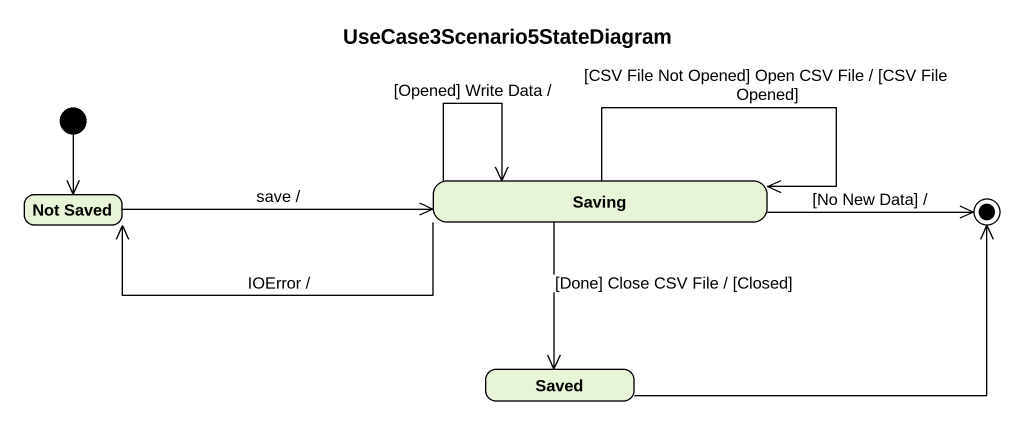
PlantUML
@startuml
title UseCase3Scenario5StateDiagram
hide empty description
state Saving
state "Not Saved" as Not_Saved
state Saved
[*] --> Not_Saved
Saving --> Saving : [CSV File Not Opened] Open CSV File / [CSV File Opened]
Saving --> Saving : [Opened] Write Data /
Saving -left-> Not_Saved : IOError /
Saving --> Saved : [Done] Close CSV File / [Closed]
Not_Saved -right-> Saving : save /
Saving -right-> [*] : [No New Data] /
Saved -right-> [*]
@enduml
